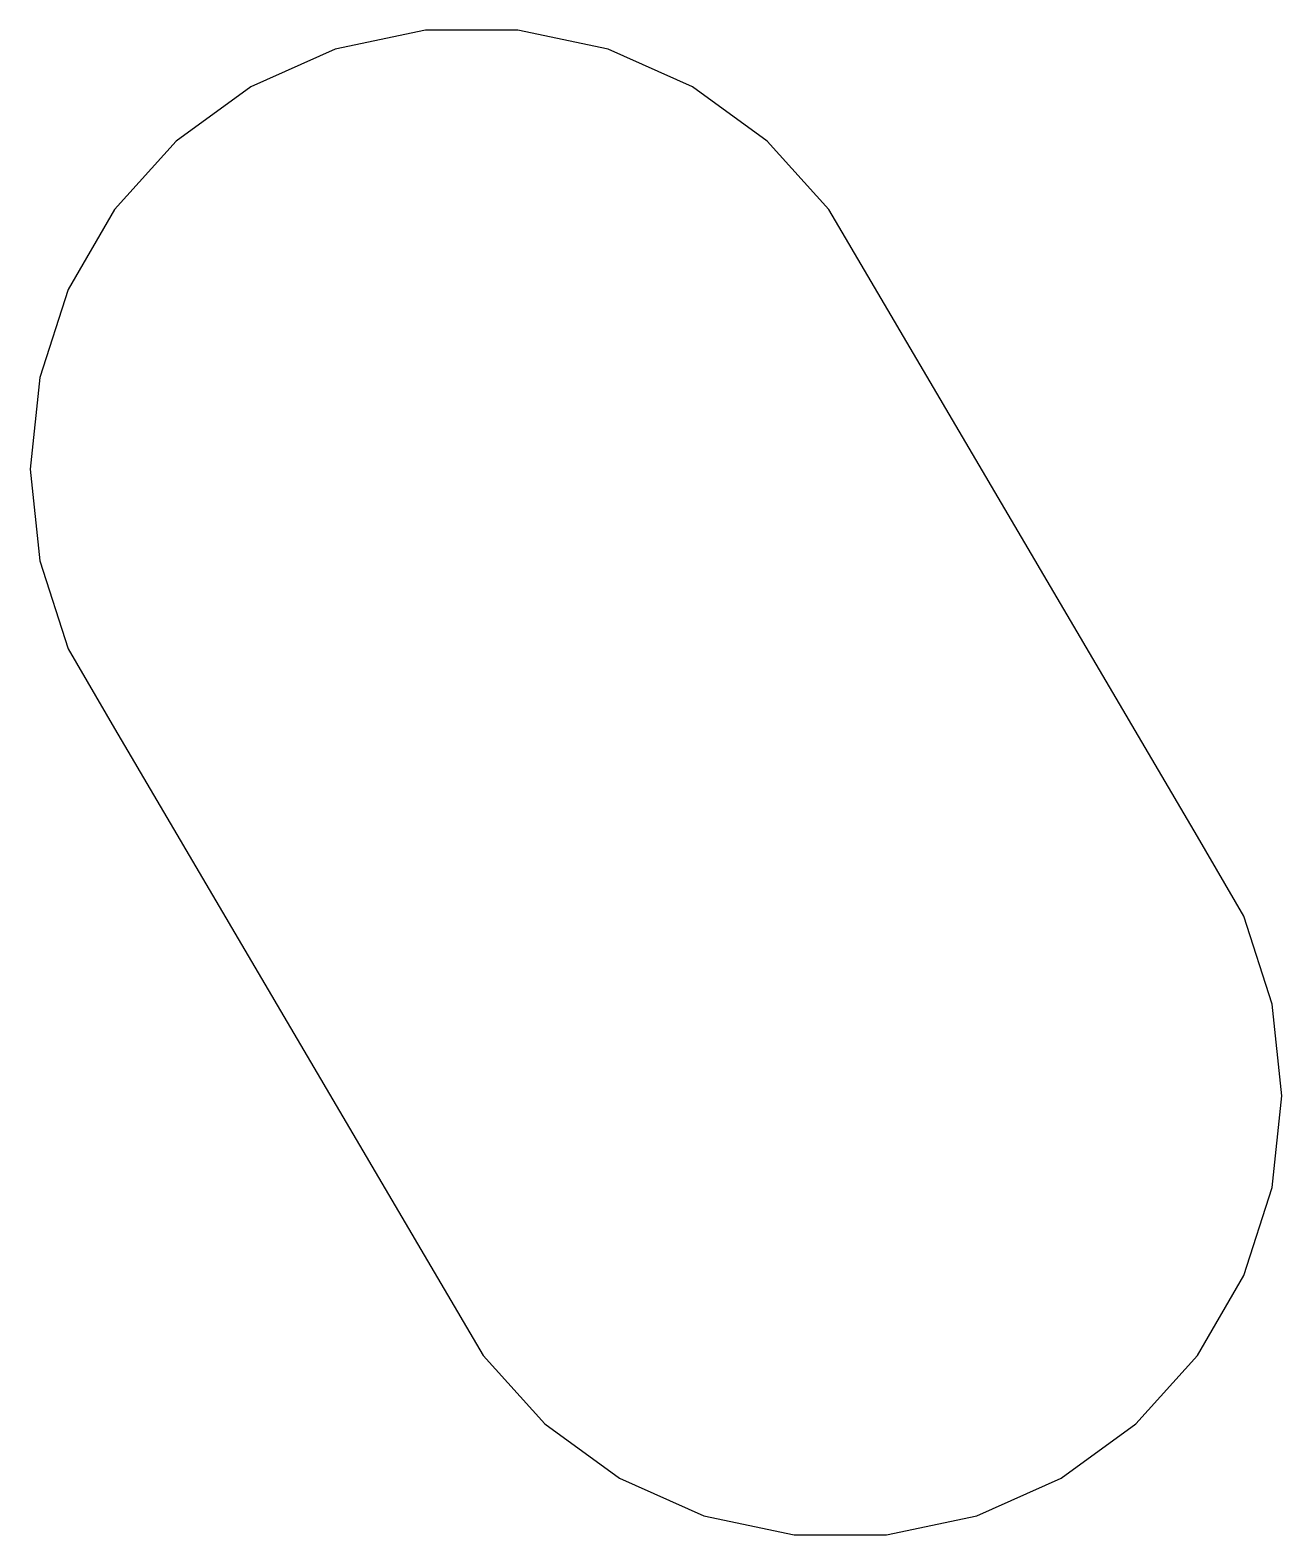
# Model space of a CAD drawing. Header units: metres. Extents: x -9.2 to 5, y -5 to 12.1.
import ezdxf

# ---------------------------------------------------------------- set-up
doc = ezdxf.new("R2010")
doc.units = ezdxf.units.M

msp = doc.modelspace()

# ---------------------------------------------------------------- linework, layer by layer
for p, q in [((-4.69736, 12.071), (-5.7198, 11.8537)), ((-3.65208, 12.071), (-4.69736, 12.071)), ((-2.62963, 11.8537), (-3.65208, 12.071)), ((-5.7198, 11.8537), (-6.67472, 11.4286)), ((-1.67472, 11.4286), (-2.62963, 11.8537)), ((-6.67472, 11.4286), (-7.52037, 10.8142)), ((-0.829065, 10.8142), (-1.67472, 11.4286)), ((-7.52037, 10.8142), (-8.2198, 10.0374)), ((-0.129633, 10.0374), (-0.829065, 10.8142)), ((-8.2198, 10.0374), (-8.74245, 9.13211)), ((4.04508, 2.93893), (-0.129633, 10.0374)), ((-8.74245, 9.13211), (-9.06546, 8.13798)), ((-9.06546, 8.13798), (-9.17472, 7.09843)), ((-9.17472, 7.09843), (-9.06546, 6.05887)), ((-9.06546, 6.05887), (-8.74245, 5.06474)), ((-8.74245, 5.06474), (-8.2198, 4.1595)), ((-8.2198, 4.1595), (-4.04508, -2.93893)), ((4.56773, 2.03368), (4.04508, 2.93893)), ((4.89074, 1.03956), (4.56773, 2.03368)), ((5, 0), (4.89074, 1.03956)), ((4.89074, -1.03956), (5, 0)), ((4.56773, -2.03368), (4.89074, -1.03956)), ((4.04508, -2.93893), (4.56773, -2.03368)), ((-4.04508, -2.93893), (-3.34565, -3.71572)), ((3.34565, -3.71572), (4.04508, -2.93893)), ((-3.34565, -3.71572), (-2.5, -4.33013)), ((2.5, -4.33013), (3.34565, -3.71572)), ((-2.5, -4.33013), (-1.54508, -4.75528)), ((1.54508, -4.75528), (2.5, -4.33013)), ((-1.54508, -4.75528), (-0.522642, -4.97261)), ((0.522642, -4.97261), (1.54508, -4.75528)), ((-0.522642, -4.97261), (0.522642, -4.97261))]:
    msp.add_line(p, q)

doc.saveas('drawing.dxf')
